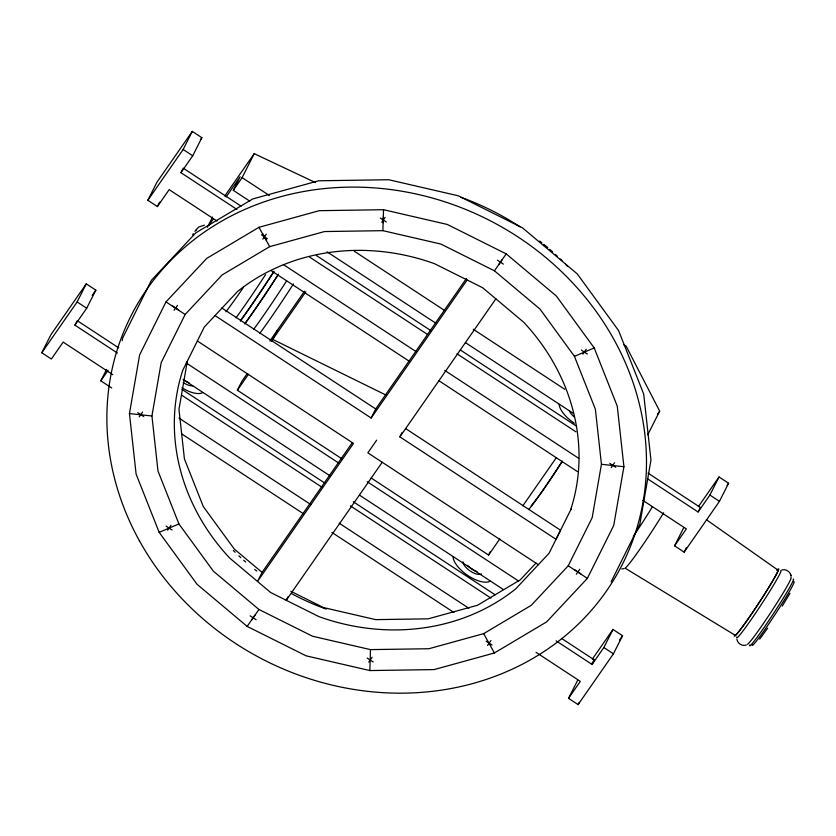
<?xml version="1.0" encoding="UTF-8"?>
<svg xmlns="http://www.w3.org/2000/svg" width="836" height="836" viewBox="0 0 836 836"><rect width="100%" height="100%" fill="white"/><g stroke="black" fill="none" stroke-linecap="round" stroke-linejoin="round"><path stroke-width="1.25" d="M383.201 222.742L383.39 216.754M369.857 670.566L306.101 655.832L247.153 626.404L197.035 584.28L159.164 532.333L136.111 474.106L129.455 413.569L139.643 354.83L165.988 301.911L206.691 258.418L258.982 227.298L319.289 210.682L383.515 209.711L447.27 224.445L506.208 253.872L556.327 295.996L594.208 347.943L617.261 406.171L623.917 466.718L613.728 525.447L587.374 578.366L546.671 621.869L494.389 652.979L434.083 669.594L369.857 670.566L370.473 649.614L312.518 636.227L258.93 609.475L213.368 571.176L178.935 523.953L157.983 471.023L151.933 415.983L161.191 362.584L185.143 314.482L222.146 274.929L269.683 246.651L324.504 231.551L382.888 230.663L440.854 244.049L494.442 270.801L540.004 309.101L574.426 356.324L595.389 409.253L601.439 464.293L592.17 517.693L568.229 565.794L531.226 605.348L483.689 633.636L428.858 648.736L370.473 649.614M382.888 230.663L383.515 209.711M122.213 340.597L122.662 338.037L151.4 280.311L195.802 232.847L252.848 198.905L318.641 180.785L388.698 179.73L458.253 195.791L522.552 227.894L577.227 273.853L618.546 330.513L643.699 394.038L650.962 460.082L639.843 524.162L611.095 581.887M187.306 361.298L178.967 409.358L184.422 458.891L203.284 506.532L234.268 549.033L262.076 572.399L257.509 581.448L353.492 443.414L197.359 340.983M571.26 508.8L549.074 553.233L515.77 588.826A206.492 185.279 26.8 0 1 318.934 616.623L270.707 592.536L229.701 558.072A206.492 185.279 26.8 0 1 182.739 370.348L204.297 327.043L237.602 291.45A206.492 185.279 26.8 0 1 434.438 263.664L482.665 287.741L523.67 322.205A206.492 185.279 26.8 0 1 570.622 509.939M112.808 374.685L63.149 342.102L51.372 359.031L41.8 352.75L50.933 334.672L86.265 283.864L95.837 290.155L86.704 308.233L74.927 325.162L117.406 353.032M41.8 352.75L77.121 301.953L86.265 283.864M74.927 325.162L76.64 321.776M217.036 221.038L169.175 189.636L157.398 206.565L147.826 200.285L156.959 182.196L192.28 131.398L201.863 137.679L192.729 155.768L180.952 172.697L236.86 209.376M147.826 200.285L183.147 149.487L192.28 131.398M157.398 206.565L159.686 202.051M180.952 172.697L183.23 168.182L241.061 206.116M111.71 387.977L100.811 380.829L106.58 369.418M207.37 227.287L212.553 217.015M249.64 201.058L233.286 190.326L240.141 176.762L226.159 196.868M233.286 190.326L242.116 177.629L254.217 153.667L315.506 182.582M341.778 458.724L237.361 390.224L241.928 381.185L247.09 373.776M277.28 330.356L272.714 339.395L386.242 395.188M215.019 315.59L371.153 418.01L375.719 408.971L466.488 278.43M287.95 596.904L286.236 600.29L382.219 462.266M405.544 428.534L560.58 530.254L556.013 539.293L399.88 436.862L402.168 432.348M371.142 477.993L488.6 555.052L490.293 551.687M647.764 434.762L659.688 411.145L626.059 346.02L623.781 344.787M592.39 659.071L612.997 629.435L622.569 635.715L613.436 653.804L578.115 704.602L568.532 698.321L577.676 680.232M556.139 640.867L592.087 664.453L594.375 659.928L561.635 638.453M592.087 664.453L603.864 647.513L612.997 629.435M578.115 704.602L579.254 702.334M698.415 506.595L719.023 476.969L728.595 483.25L719.462 501.328L684.141 552.136L674.558 545.845L683.691 527.767M647.576 478.829L698.112 511.987L700.39 507.462L648.025 473.103M698.112 511.987L709.889 495.048L719.023 476.969M684.141 552.136L686.419 547.611M196.22 230.234L196.596 229.555M789.968 593.32L782.266 606.069M192.646 234.822L193.388 233.662M170.972 525.332L167.608 530.181M385.124 217.37L381.759 222.23M254.97 615.129L251.594 619.978M502.248 259.526L498.883 264.375M372.093 657.274L368.718 662.133M586.245 349.312L582.87 354.171M92.159 295.442L95.837 290.155M200.389 139.8L201.863 137.679M224.779 196L254.217 153.667M100.811 380.829L108.137 370.296M209 225.25L213.42 218.907M269.913 340.942L304.534 291.168M237.361 390.224L248.407 374.34M271.24 341.516L305.851 291.743M262.076 572.399L352.102 442.934M371.153 418.01L467.136 279.987M247.153 626.404L258.93 609.475M376.681 440.144L367.85 452.84L538.353 564.697M494.442 270.801L506.208 253.872M399.88 436.862L495.863 298.839M488.6 555.052L499.761 539.001M522.834 505.822L556.316 457.668M657.483 414.322L659.688 411.145M592.16 663.105L594.375 659.928M568.532 698.321L580.309 681.382L536.054 652.341M674.558 545.845L686.335 528.916L642.821 500.367M619.633 639.948L622.569 635.715M727.121 485.361L728.595 483.25M194.913 231.394L195.582 230.443M767.667 628.16L759.694 639.122M196.146 229.701L198.728 227.047L204.371 225.166M535.97 563.077L520.337 579.787L477.555 605.243L428.21 618.828L375.667 619.633L323.501 607.573L290.803 591.251M159.164 532.333L178.935 523.953M574.426 356.324L594.208 347.943M746.318 645.026C742.316 646.531 737.457 643.459 736.882 639.268M624.084 568.637L621.712 568.94M782.015 569.891C785.903 568.793 790.459 571.709 790.971 575.732M129.455 413.569L151.933 415.983M601.439 464.293L623.917 466.718M503.397 264.103L497.441 260.205M386.274 221.958L380.317 218.05M267.395 238.741L261.449 234.832M615.745 467.272L609.799 463.374M178.632 309.968L172.686 306.06M580.874 573.851L574.917 569.943M143.761 416.537L137.815 412.639M492.101 645.068L486.155 641.17M256.109 619.706L250.163 615.808M735.22 635.318L625.098 568.156A43.347 2.403 -56.7 0 0 663.638 512.75M242.116 177.629L269.37 195.509M354.391 251.291L444.867 310.647M473.218 329.238L564.781 389.304M183.147 149.487L192.729 155.768M709.889 495.048L719.462 501.328M327.033 251.824L436.037 323.344M465.474 342.655L573.392 413.454M316.342 255.502L430.906 330.659M460.364 349.991L576.014 425.858M309.654 257.143L427.53 334.463M456.989 353.795L575.952 431.836M283.352 264.542L416.318 351.768M444.647 370.358L578.7 458.306M271.104 270.624L409.546 361.445M438.973 380.756L577.415 471.577M221.77 307.972L375.719 408.971M165.988 301.911L185.143 314.482M568.229 565.794L587.374 578.366M186.24 362.991L338.852 463.113M367.192 481.703L518.707 581.104M77.121 301.953L86.704 308.233M603.864 647.513L613.436 653.804M183.951 379.983L330.011 475.809M359.449 495.121L503.335 589.516M77.215 320.648L118.67 347.849M181.955 389.357L324.88 483.135M353.252 501.736L495.09 594.793M181.537 395.104L322.069 487.304M350.388 505.885L490.931 598.085M178.956 418.073L310.835 504.589M339.165 523.179L468.871 608.274M181.485 433.748L303.572 513.847M331.913 532.438L454 612.537M706.357 519.678L777.752 569.953A39.083 2.163 -56.7 0 1 756.977 605.828A39.083 2.163 -56.7 0 1 735.095 634.482M266.088 239.796L262.765 233.787M258.982 227.298L269.683 246.651M483.689 633.636L494.389 652.979M790.835 574.834L791.055 576.255M460.97 197.317A252.378 226.451 26.8 0 1 519.919 226.744M539.784 241.061A252.378 226.451 26.8 0 1 541.801 242.68M543.818 244.311A252.378 226.451 26.8 0 1 547.789 247.634M549.754 249.327A252.378 226.451 26.8 0 1 552.659 251.887M555.522 254.489A252.378 226.451 26.8 0 1 557.413 256.234M560.204 258.899A252.378 226.451 26.8 0 1 562.043 260.675M565.648 264.291A252.378 226.451 26.8 0 1 567.414 266.12M326.218 609.099A229.43 205.865 26.8 0 1 291.649 593.675M256.767 571.051A229.43 205.865 26.8 0 1 254.708 569.441M245.659 561.959A229.43 205.865 26.8 0 1 243.704 560.235M240.799 557.633A229.43 205.865 26.8 0 1 238.897 555.867M235.146 552.293A229.43 205.865 26.8 0 1 233.317 550.485M652.498 506.585A43.775 2.424 -56.7 0 1 633.343 536.284M562.241 461.106A47.109 2.602 -56.7 0 1 544.988 487.127M544.288 488.14A47.109 2.602 -56.7 0 1 539.042 495.56M538.353 496.511A47.109 2.602 -56.7 0 1 531.163 505.885M562.22 461.524A50.839 2.811 -56.7 0 1 528.676 509.584M293.446 283.926A66.013 3.657 -56.7 0 1 259.672 333.501M265.566 274.584A72.095 3.992 -56.7 0 1 236.055 317.805M243.516 287.239A57.694 3.198 -56.7 0 1 225.919 311.776M793.855 581.731A38.069 2.111 -56.7 0 1 773.624 616.675A38.069 2.111 -56.7 0 1 752.306 644.587M793.228 579.16A39.888 2.205 -56.7 0 1 772.036 615.766A39.888 2.205 -56.7 0 1 749.704 645.016M790.856 577.603A39.888 2.205 -56.7 0 1 772.516 609.852A39.888 2.205 -56.7 0 1 747.468 644.305M780.782 570.497A40.295 2.226 -56.7 0 1 759.36 607.479A40.295 2.226 -56.7 0 1 736.809 637.032M776.78 570.382A40.295 2.226 -56.7 0 1 759.882 601.523A40.295 2.226 -56.7 0 1 734.436 635.475M286.602 280.927A72.095 3.992 -56.7 0 1 253.695 329.374M278.451 274.093A72.095 3.992 -56.7 0 1 245.523 322.706M278.064 274.919A74.331 4.117 -56.7 0 1 244.812 323.95M273.654 272.024A74.331 4.117 -56.7 0 1 240.402 321.055M274.041 271.198A72.095 3.992 -56.7 0 1 240.465 320.69M481.421 573.935A11.474 5.026 34.8 0 1 470.48 571.218A11.474 5.026 34.8 0 1 462.925 561.802M477.042 571.636A11.474 5.026 34.8 0 1 467.47 565.355M490.084 581.177A22.948 10.053 34.8 0 1 468.191 575.743A22.948 10.053 34.8 0 1 453.081 556.901M192.688 385.793A11.474 5.026 34.8 0 1 183.251 382.606M188.988 382.721A11.474 5.026 34.8 0 1 183.094 379.335M202.855 392.565A22.948 10.053 34.8 0 1 181.976 387.768M574.186 416.861A11.474 5.026 34.8 0 1 569.431 410.936M574.301 423.162A22.948 10.053 34.8 0 1 559.19 404.321M177.462 305.433A22.948 1.264 -56.7 0 1 174.066 310.334M587.374 353.983A22.948 10.053 34.8 0 1 581.375 350.054M266.235 234.205A22.948 1.264 -56.7 0 1 262.838 239.106M172.101 530.003A22.948 10.053 34.8 0 1 166.103 526.063M579.703 569.316A22.948 1.264 -56.7 0 1 576.307 574.217M614.575 462.747A22.948 1.264 -56.7 0 1 611.179 467.637M490.941 640.543A22.948 1.264 -56.7 0 1 487.534 645.434M373.222 661.945A22.948 10.053 34.8 0 1 367.223 658.016M142.59 412.012A22.948 1.264 -56.7 0 1 139.194 416.903M139.393 540.725A275.316 247.028 26.8 0 0 606.528 590.927A275.316 247.028 26.8 0 0 384.132 188.769A275.316 247.028 26.8 0 0 139.393 540.725"/></g></svg>
